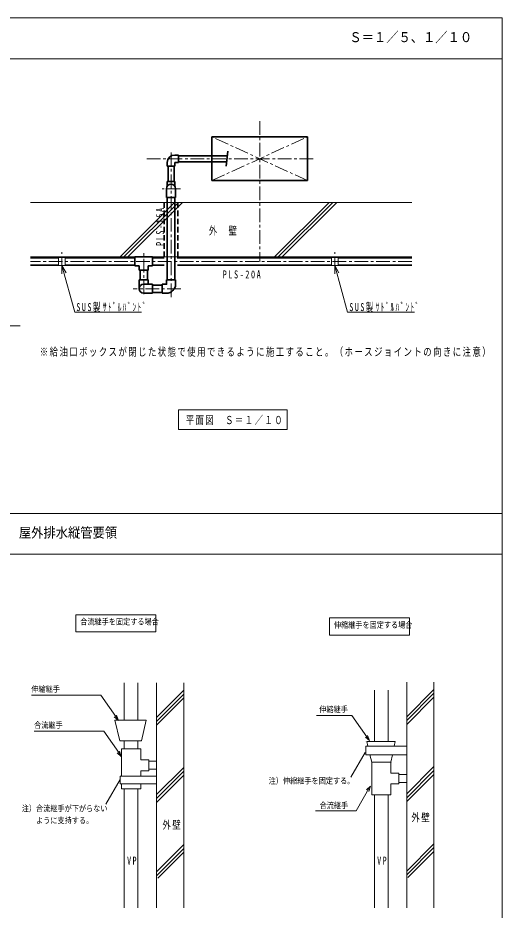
# Model space of a CAD drawing. Units: millimetres on the paper, enlarged 20 times, with parts at other scales. Extents: x -7805 to 8215, y -5592 to 5488.
# Drawn here: x 4666 to 8215, y -1053 to 5488 of the extents above; entities that cross this region are included whole.
import ezdxf
from ezdxf.enums import TextEntityAlignment as Align

# ---------------------------------------------------------------- set-up
doc = ezdxf.new("R2010")
doc.units = ezdxf.units.MM
doc.header["$LTSCALE"] = 20
doc.linetypes.add('CHAIN1', pattern=[8, 5, -1, 1, -1])
doc.linetypes.add('DASHED2', pattern=[3, 2, -1])
for name, color, linetype, lineweight in [('2-0_衛生', 4, 'Continuous', 35), ('7-0', 3, 'Continuous', 35), ('9-0', 7, 'Continuous', 18), ('A-0', 7, 'Continuous', 18), ('C-0', 7, 'Continuous', 18), ('E-0', 7, 'Continuous', 18), ('F-0', 5, 'Continuous', 18)]:
    doc.layers.add(name, color=color, linetype=linetype, lineweight=lineweight)
doc.styles.add('ＭＳ ゴシック', font='')
doc.styles.get('ＭＳ ゴシック').set_extended_font_data('MS Gothic')

msp = doc.modelspace()

# ---------------------------------------------------------------- linework, layer by layer
at = {"layer": '2-0_衛生', "color": 7, "lineweight": 18}
for p, q in [((5843.24, 2615.14), (5843.24, 2469.95)), ((5843.24, 2469.95), (6640.29, 2469.95)), ((-7804.67, 1555.56), (8215.33, 1555.56))]:
    msp.add_line(p, q, dxfattribs=at)
msp.add_lwpolyline([(6640.29, 2469.95), (6640.29, 2615.14), (5843.24, 2615.14)], dxfattribs=at)
at = {"layer": '7-0', "color": 7, "lineweight": 18}
msp.add_line((4154.7, 3230.83), (4682.88, 3230.83), dxfattribs=at)
at = {"layer": '9-0', "linetype": 'CHAIN1'}
for p, q in [((6438.8, 4730.91), (6438.8, 3698.22)), ((6788.8, 4295.25), (6088.8, 4615.25)), ((6088.8, 4295.25), (6788.8, 4615.25))]:
    msp.add_line(p, q, dxfattribs=at)
at = {"layer": '9-0', "color": 3, "lineweight": 35}
for p, q in [((6788.8, 4295.25), (6788.8, 4615.25)), ((5815.8, 4482.25), (5842.8, 4482.25)), ((5842.8, 4428.24), (5842.8, 4482.25)), ((5842.8, 4428.24), (5842.8, 4482.25)), ((5842.8, 4477.25), (6201.12, 4477.25)), ((6204.85, 4510.87), (6192.49, 4399.62)), ((5761.8, 4401.25), (5761.8, 4428.24)), ((5815.8, 4401.25), (5761.8, 4401.25)), ((5815.8, 4401.25), (5761.8, 4401.25)), ((5766.8, 4289.25), (5766.8, 4401.25)), ((5810.8, 4289.25), (5810.8, 4401.25)), ((5815.8, 4428.24), (5842.8, 4428.24)), ((5815.8, 4401.25), (5815.8, 4428.24)), ((5842.8, 4433.24), (6196.23, 4433.24)), ((5815.8, 4289.25), (5761.8, 4289.25)), ((5761.8, 4289.25), (5761.8, 4254.22)), ((5815.8, 4289.25), (5815.8, 4254.22)), ((6088.8, 4295.25), (6788.8, 4295.25)), ((5755.79, 4171.25), (5755.79, 4235.25)), ((5821.8, 4171.25), (5821.8, 4235.25)), ((5755.79, 4171.25), (5821.8, 4171.25)), ((5761.8, 4171.25), (5761.8, 3566.25)), ((5815.8, 4171.25), (5815.8, 3566.25)), ((4759.65, 3729.25), (4964.8, 3729.25)), ((5012.8, 3729.25), (5524.8, 3729.25)), ((5524.8, 3735.25), (5524.8, 3669.25)), ((5524.8, 3735.25), (5652.79, 3735.25)), ((5555.79, 3735.25), (5524.8, 3735.25)), ((5652.79, 3735.25), (5652.79, 3669.25)), ((5739.36, 3729.25), (5652.79, 3729.25)), ((5652.8, 3729.25), (5682.77, 3729.25)), ((6964.8, 3729.25), (5835.03, 3729.25)), ((7553.11, 3729.25), (7012.8, 3729.25)), ((4964.8, 3675.25), (4759.65, 3675.25)), ((5524.8, 3675.25), (5012.8, 3675.25)), ((5555.79, 3669.25), (5524.8, 3669.25)), ((5524.8, 3669.25), (5555.79, 3669.25)), ((5555.79, 3638.25), (5555.79, 3669.25)), ((5621.8, 3669.25), (5652.79, 3669.25)), ((5652.8, 3669.25), (5621.8, 3669.25)), ((5652.79, 3675.25), (5737.91, 3675.25)), ((5652.8, 3675.25), (5682.77, 3675.25)), ((6964.8, 3675.25), (5836.48, 3675.25)), ((7553.11, 3675.25), (7012.8, 3675.25)), ((5555.79, 3638.25), (5621.8, 3638.25)), ((5561.8, 3566.25), (5561.8, 3638.25)), ((5615.8, 3566.25), (5615.8, 3638.25)), ((5555.8, 3502.25), (5555.8, 3566.25)), ((5652.8, 3535.25), (5588.8, 3535.25)), ((5621.8, 3535.25), (5621.8, 3566.25)), ((5652.79, 3535.25), (5652.79, 3469.25)), ((5652.8, 3469.25), (5652.8, 3535.25)), ((5724.8, 3535.25), (5724.8, 3469.25)), ((5724.8, 3535.25), (5724.8, 3469.25)), ((5821.8, 3566.25), (5755.8, 3566.25)), ((5755.8, 3566.25), (5821.8, 3566.25)), ((5821.8, 3535.25), (5821.8, 3566.25)), ((5652.8, 3469.25), (5588.8, 3469.25)), ((5724.8, 3529.25), (5652.79, 3529.25)), ((5652.79, 3475.25), (5724.8, 3475.25)), ((5652.8, 3529.25), (5682.77, 3529.25)), ((5652.8, 3475.25), (5682.77, 3475.25)), ((5724.8, 3469.25), (5755.8, 3469.25))]:
    msp.add_line(p, q, dxfattribs=at)
at = {"layer": '9-0', "color": 4, "linetype": 'CHAIN1'}
for p, q in [((6831.36, 4455.25), (5603.59, 4455.25)), ((5788.8, 3440.47), (5788.8, 4510.35)), ((6088.8, 4494.54), (6088.8, 4414.75)), ((5857.51, 4235.25), (5723.29, 4235.25)), ((4988.8, 3637.62), (4988.8, 3769.3)), ((5588.8, 3461.65), (5588.8, 3769.3)), ((6988.8, 3637.62), (6988.8, 3769.3)), ((7012.8, 3735.25), (7012.8, 3702.25)), ((7553.11, 3702.25), (4759.65, 3702.25)), ((5861.11, 3502.25), (5512.43, 3502.25))]:
    msp.add_line(p, q, dxfattribs=at)
at = {"layer": '9-0'}
for p, q in [((7553.11, 4135.25), (4759.65, 4135.25)), ((5405.47, 4135.25), (5585.41, 4135.25)), ((7069.97, 4135.25), (6910.89, 4135.25)), ((7553.11, 3735.25), (4759.65, 3735.25)), ((4988.8, 3671.25), (5083.15, 3330.7)), ((4988.8, 3671.25), (5019.24, 3619.54)), ((4988.8, 3671.25), (4989.31, 3611.25)), ((6988.8, 3671.25), (6989.31, 3611.25)), ((6988.8, 3671.25), (7019.24, 3619.54)), ((6988.8, 3671.25), (7083.15, 3330.7)), ((5083.15, 3330.7), (5571.91, 3330.7)), ((7083.15, 3330.7), (7571.91, 3330.7))]:
    msp.add_line(p, q, dxfattribs=at)
at = {"layer": '9-0', "color": 4}
for p, q in [((5815.45, 4135.25), (5415.45, 3735.25)), ((5843.74, 4135.25), (5443.74, 3735.25)), ((5872.02, 4135.25), (5472.02, 3735.25)), ((6946.82, 4135.25), (6546.82, 3735.25)), ((6975.11, 4135.25), (6575.11, 3735.25)), ((7003.39, 4135.25), (6603.39, 3735.25))]:
    msp.add_line(p, q, dxfattribs=at)
at = {"layer": '9-0', "color": 3, "linetype": 'DASHED2', "lineweight": 35}
for p, q in [((5738.8, 4135.25), (5738.8, 3735.25)), ((5838.8, 4135.25), (5838.8, 3735.25))]:
    msp.add_line(p, q, dxfattribs=at)
at = {"layer": '9-0', "color": 2}
for p, q in [((4964.8, 3731.25), (5012.8, 3731.25)), ((5012.8, 3671.25), (5012.8, 3735.25)), ((6964.8, 3671.25), (6964.8, 3735.25)), ((6964.8, 3731.25), (7012.8, 3731.25)), ((7012.8, 3671.25), (7012.8, 3735.25)), ((7012.8, 3671.25), (6964.8, 3671.25))]:
    msp.add_line(p, q, dxfattribs=at)
at = {"layer": '9-0', "color": 3, "lineweight": 35}
for points in [[(6088.8, 4295.25), (6088.8, 4615.25), (6788.8, 4615.25)], [(5524.8, 3669.25), (5524.8, 3735.25), (5524.8, 3669.25)], [(5652.8, 3669.25), (5652.8, 3735.25), (5588.8, 3735.25)], [(5555.79, 3638.25), (5621.8, 3638.25), (5621.8, 3669.25)], [(5555.8, 3566.25), (5621.8, 3566.25), (5555.8, 3566.25)], [(5724.8, 3535.25), (5755.8, 3535.25), (5755.8, 3566.25)]]:
    msp.add_lwpolyline(points, dxfattribs=at)
at = {"layer": '9-0', "color": 2}
msp.add_lwpolyline([(5012.8, 3671.25), (4964.8, 3671.25), (4964.8, 3735.25)], dxfattribs=at)
at = {"layer": '9-0', "color": 3, "lineweight": 35}
for centre, radius, start, end in [((5815.8, 4428.24), 54, 90, 180), ((5788.8, 4235.25), 33, 0, 180), ((5588.8, 3502.25), 33, 90, 270), ((5755.8, 3535.25), 66, 270, 0)]:
    msp.add_arc(centre, radius, start, end, dxfattribs=at)
at = {"layer": 'C-0'}
for p, q in [((5092.28, 987), (5092.28, 1112.57)), ((5092.28, 1112.57), (5678.28, 1112.57)), ((5678.28, 1112.57), (5678.28, 987)), ((6950.79, 963.5), (6950.79, 1089.07)), ((6950.79, 1089.07), (7536.79, 1089.07)), ((7536.79, 1089.07), (7536.79, 963.5)), ((5678.28, 987), (5092.28, 987)), ((7536.79, 963.5), (6950.79, 963.5)), ((5446.61, 340.22), (5446.61, 613.74)), ((5546.61, 340.22), (5546.61, 613.74)), ((7279.38, 184.11), (7279.38, 558.43)), ((7379.38, 184.11), (7379.38, 558.43)), ((5378.28, 340.22), (5414.24, 187.63)), ((5378.28, 340.22), (5606.46, 340.22)), ((5606.46, 340.22), (5573.46, 187.63)), ((5446.61, 129.03), (5446.61, 187.63)), ((5546.61, 129.03), (5546.61, 187.63)), ((7211.05, 184.11), (7211.26, 184.11)), ((7217.14, 147.86), (7515.89, 147.86)), ((7217.14, 85.91), (7217.14, 147.86)), ((7223.43, 184.11), (7432.38, 184.11)), ((7223.43, 184.11), (7231.97, 147.86)), ((7432.38, 184.11), (7424.54, 147.86)), ((5426.62, 129.03), (5426.62, -72.28)), ((7515.89, 85.91), (7217.14, 85.91)), ((7259.39, 31.52), (7246.57, 85.91)), ((7411.14, 85.91), (7399.46, 31.89)), ((5566.61, 49.04), (5626.61, 49.04)), ((5626.61, 49.04), (5626.61, -30.96)), ((5626.61, 39.03), (5683.26, 39.03)), ((7259.39, 31.52), (7259.39, -196.94)), ((7259.39, 31.52), (7399.38, 31.52)), ((7399.38, 31.52), (7399.38, -48.47)), ((7406.31, 31.89), (7406.23, 31.52)), ((5566.61, -30.96), (5566.61, -72.28)), ((5566.61, -30.96), (5626.61, -30.96)), ((5626.61, -20.96), (5683.26, -20.96)), ((5682.76, -1.27), (5682.76, -11.24)), ((7399.38, -48.47), (7459.38, -48.47)), ((7459.38, -48.47), (7459.38, -128.47)), ((7459.38, -58.48), (7515.89, -58.48)), ((5416.25, -72.28), (5683.26, -72.28)), ((5416.25, -127.31), (5416.25, -72.28)), ((5683.26, -127.31), (5416.25, -127.31)), ((5426.62, -164.57), (5426.62, -127.31)), ((5566.61, -164.57), (5566.61, -127.31)), ((7399.38, -128.47), (7399.38, -196.94)), ((7399.38, -128.47), (7459.38, -128.47)), ((7459.38, -118.47), (7515.89, -118.47)), ((5426.62, -164.57), (5566.61, -164.57)), ((5446.61, -164.57), (5446.61, -1036.63)), ((5546.61, -164.57), (5546.61, -1036.63)), ((7259.39, -208.47), (7259.39, -196.94)), ((7259.39, -208.47), (7399.38, -208.47)), ((7279.38, -208.47), (7279.38, -1036.63)), ((7379.38, -208.47), (7379.38, -1036.63)), ((7399.38, -208.47), (7399.38, -196.94))]:
    msp.add_line(p, q, dxfattribs=at)
at = {"layer": 'C-0', "color": 4}
for p, q in [((5683.26, -1036.63), (5683.26, 613.74)), ((5883.26, -1036.63), (5883.26, 613.74)), ((7515.89, -1036.63), (7515.89, 617.02)), ((7715.88, -1036.63), (7715.88, 617.02)), ((5683.26, 358.85), (5883.26, 558.85)), ((5683.26, 330.56), (5883.26, 530.56)), ((7515.89, 364.36), (7715.88, 564.36)), ((7515.89, 336.08), (7715.88, 536.08)), ((5275.4, 521.65), (4765.4, 521.65)), ((5402.25, 340.82), (5275.4, 521.65)), ((5683.26, 302.28), (5883.26, 502.28)), ((7515.89, 307.8), (7715.88, 507.79)), ((5403.93, 337.31), (5373.27, 362.99)), ((5403.93, 337.31), (5390.22, 374.88)), ((5295.61, 257.68), (4785.61, 257.68)), ((5422.46, 76.85), (5295.61, 257.68)), ((7243.43, 189.49), (7212.76, 215.17)), ((7243.43, 189.49), (7229.71, 227.06)), ((5424.15, 73.34), (5393.48, 99.02)), ((5424.15, 73.34), (5410.43, 110.92)), ((7211.71, 102.22), (7107.47, -78.33)), ((5683.26, -206.84), (5883.26, -6.84)), ((5683.26, -235.12), (5883.26, -35.12)), ((5683.26, -263.41), (5883.26, -63.41)), ((7515.89, -201.32), (7715.88, -1.32)), ((7515.89, -229.61), (7715.88, -29.61)), ((7515.89, -257.89), (7715.88, -57.89)), ((5416.31, -96.77), (5312.06, -277.32)), ((7248.66, -145.72), (7144.42, -326.27)), ((7249.71, -144.19), (7221.43, -172.47)), ((7249.71, -144.19), (7239.36, -182.82)), ((7144.42, -326.27), (6846.79, -326.27)), ((5683.26, -772.52), (5883.26, -572.53)), ((7515.89, -767.01), (7715.88, -567.01)), ((5683.26, -800.81), (5883.26, -600.81)), ((5692.55, -819.81), (5883.26, -629.09)), ((7515.89, -795.29), (7715.88, -595.29)), ((7525.17, -814.29), (7715.88, -623.58))]:
    msp.add_line(p, q, dxfattribs=at)
msp.add_lwpolyline([(7241.74, 193), (7114.9, 373.83), (6855.68, 373.83)], dxfattribs=at)
at = {"layer": 'C-0'}
for points in [[(5573.46, 187.63), (5414.24, 187.63), (5573.46, 187.63)], [(5426.62, 129.03), (5566.61, 129.03), (5566.61, 49.04)]]:
    msp.add_lwpolyline(points, dxfattribs=at)
at = {"layer": 'E-0'}
for p in [(-7804.67, 5487.9), (8215.33, -5592.1)]:
    msp.add_line(p, (8215.33, 5487.9), dxfattribs=at)
at = {"layer": 'F-0', "color": 7}
for p, q in [((-7804.67, 5187.9), (8215.33, 5187.9)), ((-7804.67, 1855.56), (8215.33, 1855.56))]:
    msp.add_line(p, q, dxfattribs=at)

# ---------------------------------------------------------------- texts
at = {"layer": '2-0_衛生', "color": 7, "insert": (5896.77, 2502.55), "char_height": 58.65, "attachment_point": 7, "style": 'ＭＳ ゴシック'}
msp.add_mtext('\\T1.17;\\W0.75;平面図\u3000Ｓ＝１／１０', dxfattribs=at)
at = {"layer": '9-0', "insert": (5738.83, 3815.89), "char_height": 58.65, "attachment_point": 7, "rotation": 90, "style": 'ＭＳ ゴシック'}
msp.add_mtext('\\T1.39;\\W0.65;PLS-15A', dxfattribs=at)
at = {"layer": '9-0', "char_height": 58.65, "attachment_point": 7, "style": 'ＭＳ ゴシック'}
for s, insert in [('\\T1.17;\\W0.75;外\u3000壁', (6066.02, 3891.77)), ('\\T1.39;\\W0.65;PLS-20A', (6167.6, 3576.84)), ('\\T1.36;\\W0.65;SUS製ｻﾄﾞﾙﾊﾞﾝﾄﾞ', (5094.97, 3331.35)), ('\\T1.36;\\W0.65;SUS製ｻﾄﾞﾙﾊﾞﾝﾄﾞ', (7094.97, 3331.35))]:
    msp.add_mtext(s, dxfattribs=dict(at, insert=insert))
at = {"layer": 'A-0', "insert": (4826.97, 3002), "char_height": 58.65, "attachment_point": 7, "style": 'ＭＳ ゴシック'}
msp.add_mtext('\\T1.17;\\W0.75;※給油口ボックスが閉じた状態で使用できるように施工すること。（ホースジョイントの向きに注意）', dxfattribs=at)
at = {"layer": 'C-0', "style": 'ＭＳ ゴシック'}
for s, height, width, p in [('\u3000屋外排水縦管要領', 73.31, 0.9, (4583.95, 1655.56)), ('合流継手を固定する場合', 43.99, 0.85, (5123.67, 1025.86)), ('伸縮継手を固定する場合', 43.99, 0.85, (6982.18, 1002.37)), ('伸縮継手', 43.99, 0.85, (4765.4, 531.65)), ('伸縮継手', 43.99, 0.85, (6875.27, 383.83)), ('合流継手', 43.99, 0.85, (4785.61, 267.68)), ('注）伸縮継手を固定する。', 43.99, 0.85, (6504.4, -140.49)), ('合流継手', 43.99, 0.85, (6877.69, -321.12)), ('注）合流継手が下がらない', 43.99, 0.85, (4695.15, -343.24)), ('\u3000\u3000ように支持する。', 43.99, 0.85, (4695.15, -431.15))]:
    msp.add_text(s, height=height, dxfattribs=dict(at, width=width)).set_placement(p, align=Align.BOTTOM_LEFT)
at = {"layer": 'C-0', "char_height": 58.65, "attachment_point": 7, "style": 'ＭＳ ゴシック'}
for s, insert in [('\\T1.17;\\W0.75;外壁', (5725.97, -464.42)), ('\\T1.17;\\W0.75;外壁', (7550.15, -409.82)), ('\\T1.36;\\W0.7;VP', (5466.95, -719.43)), ('\\T1.36;\\W0.7;VP', (7299.51, -719.43))]:
    msp.add_mtext(s, dxfattribs=dict(at, insert=insert))
at = {"layer": 'F-0', "color": 7, "style": 'ＭＳ ゴシック', "width": 0.9}
msp.add_text('Ｓ＝１／５、１／１０\u3000', height=73.31, dxfattribs=at).set_placement((7095.8, 5287.9), align=Align.BOTTOM_LEFT)

doc.saveas('drawing.dxf')
